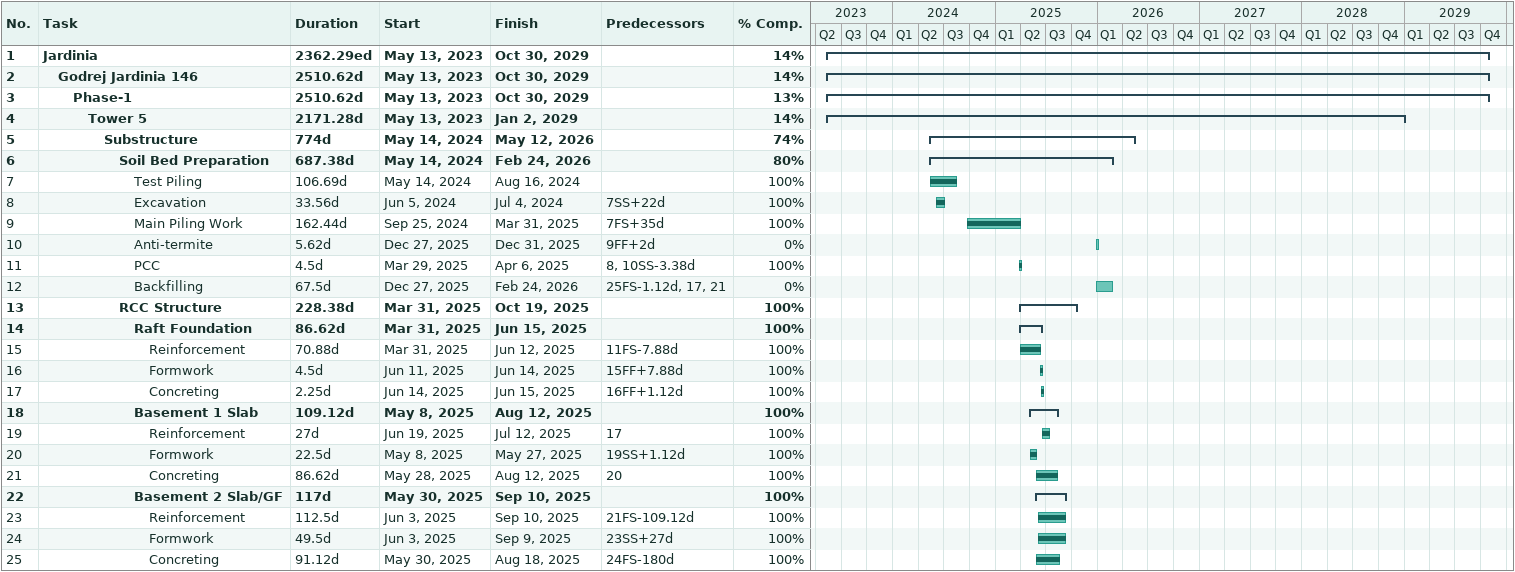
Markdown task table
| ID | Level | Task | Duration | Start | Finish | Predecessors | % complete |
|---|---|---|---|---|---|---|---|
| 1 | 1 | **Jardinia** | 2362.29ed | 2023-05-13 | 2029-10-30 |  | 14 |
| 2 | 2 | **Godrej Jardinia 146** | 2510.62d | 2023-05-13 | 2029-10-30 |  | 14 |
| 3 | 3 | **Phase-1** | 2510.62d | 2023-05-13 | 2029-10-30 |  | 13 |
| 4 | 4 | **Tower 5** | 2171.28d | 2023-05-13 | 2029-01-02 |  | 14 |
| 5 | 5 | **Substructure** | 774d | 2024-05-14 | 2026-05-12 |  | 74 |
| 6 | 6 | **Soil Bed Preparation** | 687.38d | 2024-05-14 | 2026-02-24 |  | 80 |
| 7 | 7 | Test Piling | 106.69d | 2024-05-14 | 2024-08-16 |  | 100 |
| 8 | 7 | Excavation | 33.56d | 2024-06-05 | 2024-07-04 | 7SS+22d | 100 |
| 9 | 7 | Main Piling Work | 162.44d | 2024-09-25 | 2025-03-31 | 7FS+35d | 100 |
| 10 | 7 | Anti-termite | 5.62d | 2025-12-27 | 2025-12-31 | 9FF+2d | 0 |
| 11 | 7 | PCC | 4.5d | 2025-03-29 | 2025-04-06 | 8, 10SS-3.38d | 100 |
| 12 | 7 | Backfilling | 67.5d | 2025-12-27 | 2026-02-24 | 25FS-1.12d, 17, 21 | 0 |
| 13 | 6 | **RCC Structure** | 228.38d | 2025-03-31 | 2025-10-19 |  | 100 |
| 14 | 7 | **Raft Foundation** | 86.62d | 2025-03-31 | 2025-06-15 |  | 100 |
| 15 | 8 | Reinforcement | 70.88d | 2025-03-31 | 2025-06-12 | 11FS-7.88d | 100 |
| 16 | 8 | Formwork | 4.5d | 2025-06-11 | 2025-06-14 | 15FF+7.88d | 100 |
| 17 | 8 | Concreting | 2.25d | 2025-06-14 | 2025-06-15 | 16FF+1.12d | 100 |
| 18 | 7 | **Basement 1 Slab** | 109.12d | 2025-05-08 | 2025-08-12 |  | 100 |
| 19 | 8 | Reinforcement | 27d | 2025-06-19 | 2025-07-12 | 17 | 100 |
| 20 | 8 | Formwork | 22.5d | 2025-05-08 | 2025-05-27 | 19SS+1.12d | 100 |
| 21 | 8 | Concreting | 86.62d | 2025-05-28 | 2025-08-12 | 20 | 100 |
| 22 | 7 | **Basement 2 Slab/GF** | 117d | 2025-05-30 | 2025-09-10 |  | 100 |
| 23 | 8 | Reinforcement | 112.5d | 2025-06-03 | 2025-09-10 | 21FS-109.12d | 100 |
| 24 | 8 | Formwork | 49.5d | 2025-06-03 | 2025-09-09 | 23SS+27d | 100 |
| 25 | 8 | Concreting | 91.12d | 2025-05-30 | 2025-08-18 | 24FS-180d | 100 |
